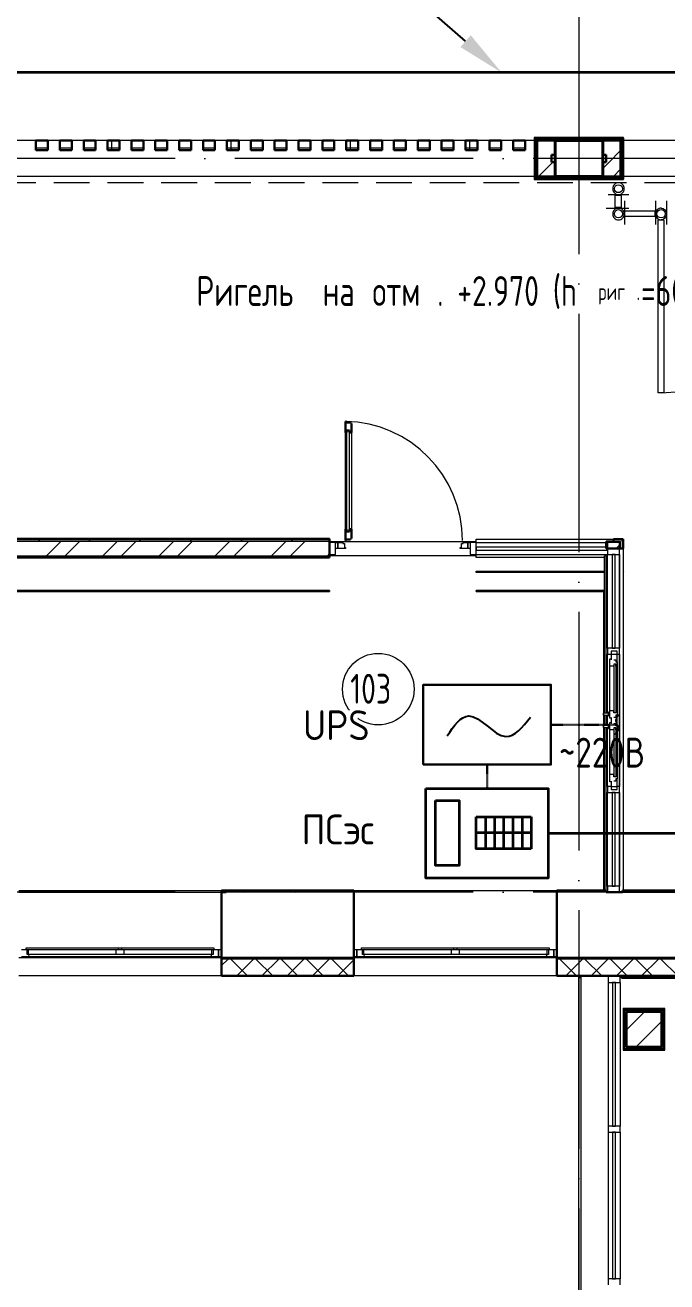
# Model space of a CAD drawing. Header units: millimetres. Extents: x -586848 to 520591, y -385801 to 675781.
# Drawn here: x -25903 to -20525, y -155099 to -144565 of the extents above; entities that cross this region are included whole.
import ezdxf
from ezdxf import colors
from ezdxf.entities.mleader import LeaderData, LeaderLine
from ezdxf.math import Vec2, Vec3

# ---------------------------------------------------------------- set-up
doc = ezdxf.new("R2010")
doc.units = ezdxf.units.MM
doc.set_wipeout_variables(frame=1)
for name, pattern in [('ADSK_Линия сетки', [25, 20, -2.5, 0, -2.5]), ('ADSK_Сверху', [450, 300, -150]), ('ADSK_Штриховая_ш3 п1_5', [4.5, 3, -1.5]), ('штрихпунктирная', [1, 0.5, -0.25, 0, -0.25])]:
    doc.linetypes.add(name, pattern=pattern)
for name, color, linetype, lineweight in [('_ Окна', 7, 'Continuous', 9), ('E-Безопасность-G', 153, 'Continuous', 35), ('PDF _Геометрия', 252, 'Continuous', 9), ('RC-Выноски', 7, 'Continuous', 0), ('Аннотация', 7, 'Continuous', 18), ('Витраж', 7, 'Continuous', 9), ('Двери', 252, 'Continuous', 9), ('Лестницы', 252, 'Continuous', 9), ('Линии', 7, 'Continuous', 9), ('лс', 5, 'Continuous', 30), ('Марки помещений', 252, 'Continuous', 20), ('Маркировка Не АУ', 7, 'Continuous', 25), ('Несущие колонны', 252, 'Continuous', 18), ('Ограждение', 252, 'Continuous', 9), ('Окна', 252, 'Continuous', 9), ('Оси', 252, 'Continuous', 9), ('Панели витража', 252, 'Continuous', 9), ('Перекрытие', 252, 'Continuous', 18), ('Стены внутренние', 7, 'Continuous', 18), ('Стены наружные', 7, 'Continuous', 18), ('Стены штриховка', 7, 'Continuous', 9)]:
    doc.layers.add(name, color=color, linetype=linetype, lineweight=lineweight)
doc.layers.add('RC_Обратная связь', color=6, linetype='Continuous')
doc.layers.add('Двери открывание', color=7, linetype='Continuous', lineweight=9, true_color=0xc0c0c0)
doc.styles.add('GOST Common_3', font='', dxfattribs={"height": 3.5})
doc.styles.add('GOST Common_5', font='', dxfattribs={"width": 0.9, "height": 2.5})
doc.styles.add('ISOCPEUR', font='isocpeur.ttf', dxfattribs={"width": 0.9, "height": 350})
doc.styles.add('RubezhCAD', font='', dxfattribs={"oblique": 10})
doc.styles.get('GOST Common_3').set_extended_font_data('GOST 2.304 type A')
doc.styles.get('GOST Common_5').set_extended_font_data('GOST 2.304 type A')
doc.styles.get('RubezhCAD').set_extended_font_data('GOST type A')
pattern_1 = [(0, (-46194.8, 96), (0, 600), []), (90, (-46194.8, 96), (-600, 4e-14), [])]
pattern_2 = [(0, (-32119.8, 96), (0, 600), []), (90, (-32119.8, 96), (-600, 4e-14), [])]

# ---------------------------------------------------------------- blocks, each defined once
blk = doc.blocks.new('Пульт СЭС')
at = {"color": 1}
blk.add_wipeout([(-1026, 752), (0, 752), (0, 0), (-1026, 0)], dxfattribs=at)
at = {"layer": 'E-Безопасность-G', "color": 1}
for p, q in [((-604, 515), (-143, 515)), ((-527, 515), (-527, 246)), ((-451, 515), (-451, 246)), ((-374, 515), (-374, 246)), ((-297, 515), (-297, 246)), ((-220, 515), (-220, 246)), ((-143, 515), (-143, 246)), ((-143, 381), (-604, 381))]:
    blk.add_line(p, q, dxfattribs=at)
for points in [[(-1026, 752), (0, 752), (0, 0), (-1026, 0)], [(-946, 650), (-747, 650), (-747, 106), (-946, 106)]]:
    blk.add_lwpolyline(points, close=True, dxfattribs=at)
blk.add_lwpolyline([(-143, 246), (-604, 246), (-604, 515)], dxfattribs=at)
blk = doc.blocks.new('1 этаж')
at = {"layer": 'Несущие колонны', "lineweight": 9, "true_color": 0x636466}
h = blk.add_hatch(dxfattribs=at)
h.set_pattern_fill('FP_10', color=251, angle=180, style=0, pattern_type=2)
h.set_pattern_definition([(45, (-32119.82, 96), (-224.5064, 224.5064), []), (45, (-31895.32, 96), (-224.5064, 224.5064), [396.875, -79.375, 3.353, -76.022])])
h.paths.add_polyline_path([(-34011, -21444), (-34011, -21144), (-34311, -21144), (-34311, -21444)])
at = {"layer": 'Ограждение', "true_color": 0x636466}
h = blk.add_hatch(dxfattribs=at)
h.set_pattern_fill('FP_25', color=251, style=0, pattern_type=2)
h.set_pattern_definition(pattern_2)
h.paths.add_polyline_path([(-35076, -13824), (-34336, -13824), (-34331, -13819), (-35081, -13819)])
h = blk.add_hatch(dxfattribs=at)
h.set_pattern_fill('FP_25', color=251, style=0, pattern_type=2)
h.set_pattern_definition(pattern_2)
h.paths.add_polyline_path([(-34478, -14169), (-34331, -14169), (-34336, -14164), (-35076, -14164), (-35081, -14169), (-35056, -14169)])
h = blk.add_hatch(dxfattribs=at)
h.set_pattern_fill('FP_25', color=251, style=0, pattern_type=2)
h.set_pattern_definition(pattern_2)
h.paths.add_polyline_path([(-39500, -17184), (-36796, -17184), (-36796, -17179), (-39916, -17179), (-39916, -17184), (-39911, -17184)])
h = blk.add_hatch(dxfattribs=at)
h.set_pattern_fill('FP_29', color=251, style=0, pattern_type=2)
h.set_pattern_definition(pattern_1)
h.paths.add_polyline_path([(-35566, -17464), (-34491, -17464), (-34491, -17454), (-35566, -17454)])
h.paths.add_polyline_path([(-34336, -17459), (-34331, -17454), (-34336, -17454)])
h = blk.add_hatch(dxfattribs=at)
h.set_pattern_fill('FP_29', color=251, style=0, pattern_type=2)
h.set_pattern_definition(pattern_1)
h.paths.add_polyline_path([(-34336, -20129), (-34331, -20129), (-34331, -17454), (-34336, -17459), (-34336, -20124)])
at = {"layer": 'Стены наружные', "lineweight": 9, "true_color": 0x636466}
h = blk.add_hatch(dxfattribs=at)
h.set_pattern_fill('FP_41', color=251, style=0, pattern_type=2)
h.set_pattern_definition([(180, (-32119.82, 96), (-1e-14, -100), [])])
h.paths.add_polyline_path([(-66006, -20704), (-64731, -20704), (-64731, -20694), (-66006, -20694)])
h.paths.add_polyline_path([(2117, -20704), (2694, -20704), (2694, -20694), (1409, -20694), (1409, -20704)])
h.paths.add_polyline_path([(-63031, -20704), (-61881, -20704), (-61881, -20694), (-63031, -20694)])
h.paths.add_polyline_path([(-753, -20704), (-291, -20704), (-291, -20694), (-1391, -20694), (-1391, -20704)])
h.paths.add_polyline_path([(-60181, -20704), (-59051, -20704), (-59051, -20694), (-60181, -20694)])
h.paths.add_polyline_path([(-3623, -20704), (-3091, -20704), (-3091, -20694), (-4166, -20694), (-4166, -20704)])
h.paths.add_polyline_path([(-57351, -20704), (-56241, -20704), (-56241, -20694), (-57351, -20694)])
h.paths.add_polyline_path([(-5866, -20704), (-5866, -20694), (-6961, -20694), (-6961, -20704), (-6493, -20704)])
h.paths.add_polyline_path([(-54541, -20704), (-53451, -20704), (-53451, -20694), (-54541, -20694)])
h.paths.add_polyline_path([(-8661, -20704), (-8661, -20694), (-9766, -20694), (-9766, -20704), (-9363, -20704)])
h.paths.add_polyline_path([(-51751, -20704), (-50621, -20704), (-50621, -20694), (-51751, -20694)])
h.paths.add_polyline_path([(-11516, -20704), (-11466, -20704), (-11466, -20694), (-12546, -20694), (-12546, -20704), (-12234, -20704)])
h.paths.add_polyline_path([(-48921, -20704), (-47801, -20704), (-47801, -20694), (-48921, -20694)])
h.paths.add_polyline_path([(-14246, -20704), (-14246, -20694), (-15321, -20694), (-15321, -20704), (-14386, -20704)])
h.paths.add_polyline_path([(-46101, -20704), (-45031, -20704), (-45031, -20694), (-46101, -20694)])
h.paths.add_polyline_path([(-17256, -20704), (-17021, -20704), (-17021, -20694), (-18121, -20694), (-18121, -20704), (-17974, -20704)])
h.paths.add_polyline_path([(-43331, -20704), (-42231, -20704), (-42231, -20694), (-43331, -20694)])
h.paths.add_polyline_path([(-19821, -20704), (-19821, -20694), (-20921, -20694), (-20921, -20704), (-20127, -20704)])
h.paths.add_polyline_path([(-40531, -20704), (-39401, -20704), (-39401, -20694), (-40531, -20694)])
h.paths.add_polyline_path([(-22621, -20704), (-22621, -20694), (-23701, -20694), (-23701, -20704), (-22997, -20704)])
h.paths.add_polyline_path([(-25867, -20704), (-25401, -20704), (-25401, -20694), (-26501, -20694), (-26501, -20704), (-26499, -20704)])
h.paths.add_polyline_path([(-37701, -20704), (-36591, -20704), (-36591, -20694), (-37701, -20694)])
h.paths.add_polyline_path([(-28203, -20704), (-28201, -20704), (-28201, -20694), (-29241, -20694), (-29240, -20704), (-28378, -20704)])
h.paths.add_polyline_path([(-34891, -20704), (-33781, -20704), (-33781, -20694), (-34891, -20694)])
h.paths.add_polyline_path([(-30941, -20704), (-30941, -20694), (-32081, -20694), (-32080, -20704), (-31091, -20704)])
at = {"layer": '_ Окна', "color": 251, "lineweight": 18, "true_color": 0x636466}
for p, q in [((-34446, -18250), (-34446, -18188)), ((-34446, -18188), (-34436, -18188)), ((-34386, -18124), (-34436, -18124)), ((-34436, -18124), (-34436, -18195)), ((-34412, -18195), (-34396, -18195)), ((-34396, -18195), (-34396, -18213)), ((-34396, -18213), (-34386, -18213)), ((-34386, -18213), (-34386, -18124)), ((-34386, -18250), (-34386, -18213)), ((-34412, -18250), (-34446, -18250)), ((-34412, -18232), (-34412, -18250)), ((-34396, -18232), (-34412, -18232)), ((-34396, -18250), (-34396, -18232)), ((-34386, -18250), (-34396, -18250)), ((-34446, -18686), (-34446, -18624)), ((-34412, -18624), (-34446, -18624)), ((-34412, -18642), (-34412, -18624)), ((-34396, -18642), (-34412, -18642)), ((-34396, -18624), (-34396, -18642)), ((-34386, -18624), (-34396, -18624)), ((-34386, -18624), (-34386, -18661)), ((-34436, -18686), (-34446, -18686)), ((-34446, -18784), (-34446, -18722)), ((-34446, -18722), (-34436, -18722)), ((-34436, -18679), (-34436, -18729)), ((-34396, -18679), (-34412, -18679)), ((-34412, -18729), (-34396, -18729)), ((-34386, -18661), (-34396, -18661)), ((-34396, -18661), (-34396, -18679)), ((-34396, -18729), (-34396, -18747)), ((-34396, -18747), (-34386, -18747)), ((-34386, -18747), (-34386, -18661)), ((-34386, -18784), (-34386, -18747)), ((-34412, -18784), (-34446, -18784)), ((-34412, -18766), (-34412, -18784)), ((-34396, -18766), (-34412, -18766)), ((-34396, -18784), (-34396, -18766)), ((-34386, -18784), (-34396, -18784)), ((-34446, -19220), (-34446, -19158)), ((-34412, -19158), (-34446, -19158)), ((-34412, -19176), (-34412, -19158)), ((-34396, -19158), (-34396, -19176)), ((-34386, -19158), (-34396, -19158)), ((-34386, -19158), (-34386, -19195)), ((-34436, -19220), (-34446, -19220)), ((-34436, -19213), (-34436, -19284)), ((-34396, -19176), (-34412, -19176)), ((-34396, -19213), (-34412, -19213)), ((-34386, -19195), (-34396, -19195)), ((-34396, -19195), (-34396, -19213)), ((-34386, -19284), (-34386, -19195)), ((-34436, -19284), (-34386, -19284)), ((-39338, -20626), (-39376, -20626)), ((-39330, -20667), (-39330, -20626)), ((-37772, -20626), (-37772, -20667)), ((-37726, -20626), (-37764, -20626)), ((-37726, -20684), (-37726, -20626)), ((-36528, -20626), (-36566, -20626)), ((-36566, -20626), (-36566, -20684)), ((-36520, -20667), (-36520, -20626)), ((-34962, -20626), (-34962, -20667)), ((-34916, -20626), (-34954, -20626)), ((-34916, -20684), (-34916, -20626)), ((-39376, -20684), (-39316, -20684)), ((-39318, -20667), (-39330, -20667)), ((-39316, -20684), (-39312, -20667)), ((-37790, -20667), (-37785, -20684)), ((-37785, -20684), (-37726, -20684)), ((-37772, -20667), (-37784, -20667)), ((-36566, -20684), (-36506, -20684)), ((-36508, -20667), (-36520, -20667)), ((-36506, -20684), (-36502, -20667)), ((-34980, -20667), (-34975, -20684)), ((-34975, -20684), (-34916, -20684)), ((-34962, -20667), (-34974, -20667))]:
    blk.add_line(p, q, dxfattribs=at)
at = {"layer": '_ Окна', "color": 251, "true_color": 0x636466}
for p, q in [((-34436, -18149), (-34386, -18149)), ((-34412, -18232), (-34412, -18642)), ((-34396, -18232), (-34396, -18642)), ((-34412, -18766), (-34412, -19176)), ((-34396, -18766), (-34396, -19176)), ((-34436, -19259), (-34386, -19259)), ((-37701, -20626), (-37726, -20626)), ((-37726, -20626), (-37726, -20684)), ((-36566, -20626), (-36591, -20626)), ((-36566, -20684), (-36566, -20626)), ((-34891, -20626), (-34916, -20626)), ((-34916, -20626), (-34916, -20684)), ((-37726, -20684), (-37701, -20684)), ((-36591, -20684), (-36566, -20684)), ((-34916, -20684), (-34891, -20684))]:
    blk.add_line(p, q, dxfattribs=at)
at = {"layer": 'PDF _Геометрия', "color": 251, "true_color": 0x636466}
for p, q in [((-34461, -14296), (-34287, -14296)), ((-34477, -14410), (-34287, -14410)), ((-34325, -14350), (-34325, -14546)), ((-34064, -14350), (-34064, -14546)), ((-33971, -14350), (-33971, -14546))]:
    blk.add_line(p, q, dxfattribs=at)
at = {"layer": 'PDF _Геометрия', "color": 251, "true_color": 0x636466, "flags": 128}
for points in [[(-34401, -14301), (-34352, -14301), (-34352, -14405), (-34401, -14405), (-34401, -14301)], [(-34069, -14432), (-34069, -14481), (-34320, -14481), (-34320, -14432), (-34069, -14432)], [(-34042, -14508), (-33993, -14508), (-33993, -15957), (-34042, -15957), (-34042, -14508)], [(-33835, -15951), (-33851, -15951), (-34015, -15962)]]:
    blk.add_lwpolyline(points, dxfattribs=at)
at = {"layer": 'PDF _Геометрия', "color": 251, "true_color": 0x636466}
for centre, start, end in [((-34374, -14247), 89.7603, 180.2397), ((-34374, -14247), 359.7603, 90.2397), ((-34374, -14247), 179.7603, 270.2397), ((-34374, -14247), 269.7603, 0.2397), ((-34374, -14459), 89.7603, 180.2397), ((-34374, -14459), 89.7603, 180.2397), ((-34374, -14459), 359.7603, 90.2397), ((-34374, -14459), 359.7603, 90.2397), ((-34015, -14459), 89.7603, 180.2397), ((-34015, -14459), 89.7603, 180.2397), ((-34374, -14460), 179.7603, 270.2397), ((-34374, -14460), 179.7603, 270.2397), ((-34374, -14460), 269.7603, 0.2397), ((-34374, -14460), 269.7603, 0.2397), ((-34015, -14460), 179.7603, 270.2397), ((-34015, -14460), 179.7603, 270.2397)]:
    blk.add_arc(centre, 48.8, start, end, dxfattribs=at)
for points in [[(-34407, -14247), (-34407, -14231), (-34396, -14214), (-34374, -14214)], [(-34374, -14214), (-34358, -14214), (-34341, -14231), (-34341, -14247)], [(-34374, -14280), (-34396, -14280), (-34407, -14269), (-34407, -14247)], [(-34341, -14247), (-34341, -14269), (-34358, -14280), (-34374, -14280)], [(-34407, -14459), (-34407, -14438), (-34396, -14421), (-34374, -14421)], [(-34407, -14459), (-34407, -14438), (-34396, -14421), (-34374, -14421)], [(-34374, -14421), (-34358, -14421), (-34341, -14438), (-34341, -14459)], [(-34374, -14421), (-34358, -14421), (-34341, -14438), (-34341, -14459)], [(-34053, -14459), (-34053, -14438), (-34036, -14421), (-34015, -14421)], [(-34053, -14459), (-34053, -14438), (-34036, -14421), (-34015, -14421)], [(-34015, -14410), (-33993, -14410), (-33971, -14432), (-33971, -14459)], [(-34015, -14410), (-33993, -14410), (-33971, -14432), (-33971, -14459)], [(-34015, -14421), (-33998, -14421), (-33982, -14438), (-33982, -14459)], [(-34015, -14421), (-33998, -14421), (-33982, -14438), (-33982, -14459)], [(-34374, -14492), (-34396, -14492), (-34407, -14476), (-34407, -14459)], [(-34374, -14492), (-34396, -14492), (-34407, -14476), (-34407, -14459)], [(-34341, -14459), (-34341, -14476), (-34358, -14492), (-34374, -14492)], [(-34341, -14459), (-34341, -14476), (-34358, -14492), (-34374, -14492)], [(-34015, -14492), (-34036, -14492), (-34053, -14476), (-34053, -14459)], [(-34015, -14492), (-34036, -14492), (-34053, -14476), (-34053, -14459)], [(-33971, -14459), (-33971, -14487), (-33993, -14508), (-34015, -14508)], [(-33982, -14459), (-33982, -14476), (-33998, -14492), (-34015, -14492)], [(-33971, -14459), (-33971, -14487), (-33993, -14508), (-34015, -14508)], [(-33982, -14459), (-33982, -14476), (-33998, -14492), (-34015, -14492)]]:
    blk.add_open_spline(points, degree=3, dxfattribs=at)
at = {"layer": 'Витраж', "color": 251, "lineweight": 18, "true_color": 0x636466, "extrusion": (0, 0, -1)}
for p, q in [((-36746, -17214), (-36796, -17214)), ((-36796, -17214), (-36796, -17314)), ((-36746, -17314), (-36746, -17264)), ((-35566, -17214), (-35616, -17214)), ((-35616, -17264), (-35616, -17314)), ((-35566, -17314), (-35566, -17214)), ((-36796, -17314), (-36746, -17314)), ((-35616, -17314), (-35566, -17314)), ((-34466, -18099), (-34466, -18149)), ((-34366, -18099), (-34466, -18099)), ((-34366, -18149), (-34366, -18099)), ((-34466, -18149), (-34436, -18149)), ((-34386, -18149), (-34366, -18149)), ((-34466, -19259), (-34466, -19309)), ((-34436, -19259), (-34466, -19259)), ((-34366, -19259), (-34386, -19259)), ((-34366, -19309), (-34366, -19259)), ((-34466, -19309), (-34366, -19309)), ((-34466, -20094), (-34466, -20144)), ((-34366, -20094), (-34466, -20094)), ((-34366, -20144), (-34366, -20094)), ((-34466, -20144), (-34366, -20144)), ((-34361, -20850), (-34461, -20850)), ((-34461, -20850), (-34461, -20900)), ((-34361, -20900), (-34361, -20850)), ((-34461, -20900), (-34361, -20900)), ((-34361, -22105), (-34461, -22105)), ((-34461, -22105), (-34461, -22155)), ((-34361, -22155), (-34361, -22105)), ((-34461, -22155), (-34361, -22155)), ((-34361, -23385), (-34461, -23385)), ((-34461, -23385), (-34461, -23435)), ((-34361, -23435), (-34361, -23385))]:
    blk.add_line(p, q, dxfattribs=at)
at = {"layer": 'Витраж', "color": 251, "true_color": 0x636466}
for p, q in [((-35566, -17214), (-34476, -17214)), ((-35566, -17314), (-34466, -17314)), ((-34466, -18099), (-34466, -17314)), ((-34466, -18099), (-34466, -17314)), ((-34366, -17314), (-34366, -18099)), ((-34366, -18099), (-34366, -17314)), ((-34466, -18643), (-34466, -18149)), ((-34466, -18643), (-34466, -18149)), ((-34366, -18149), (-34366, -19259)), ((-34366, -19259), (-34366, -18149)), ((-34466, -18748), (-34466, -18659)), ((-34466, -18748), (-34466, -18659)), ((-34466, -19259), (-34466, -18764)), ((-34466, -19259), (-34466, -18764)), ((-34466, -20094), (-34466, -19309)), ((-34466, -20094), (-34466, -19309)), ((-34366, -19309), (-34366, -20094)), ((-34366, -20094), (-34366, -19309)), ((-34461, -20900), (-34461, -22105)), ((-34361, -20900), (-34361, -22105)), ((-34461, -22155), (-34461, -23385)), ((-34361, -22155), (-34361, -23385))]:
    blk.add_line(p, q, dxfattribs=at)
at = {"layer": 'Витраж', "color": 251, "lineweight": 18, "true_color": 0x636466}
for p, q in [((-34466, -17214), (-34466, -17314)), ((-34366, -17214), (-34466, -17214)), ((-34366, -17314), (-34366, -17214)), ((-34466, -17314), (-34366, -17314))]:
    blk.add_line(p, q, dxfattribs=at)
at = {"layer": 'Двери', "color": 251, "lineweight": 30, "true_color": 0x636466}
for p, q in [((-36662, -16198), (-36654, -16198)), ((-36662, -16292), (-36662, -16198)), ((-36654, -16198), (-36654, -16207)), ((-36654, -16207), (-36620, -16207)), ((-36620, -16207), (-36620, -16216)), ((-36620, -16216), (-36612, -16216)), ((-36612, -16216), (-36612, -16292)), ((-36653, -16292), (-36662, -16292)), ((-36653, -16274), (-36653, -16292)), ((-36629, -16274), (-36653, -16274)), ((-36629, -16292), (-36629, -16274)), ((-36612, -16292), (-36629, -16292)), ((-36662, -17196), (-36662, -17102)), ((-36653, -17102), (-36662, -17102)), ((-36653, -17120), (-36653, -17102)), ((-36629, -17120), (-36653, -17120)), ((-36629, -17102), (-36629, -17120)), ((-36612, -17102), (-36629, -17102)), ((-36612, -17102), (-36612, -17178)), ((-36654, -17196), (-36662, -17196)), ((-36654, -17187), (-36654, -17196)), ((-36620, -17187), (-36654, -17187)), ((-36620, -17178), (-36620, -17187)), ((-36612, -17178), (-36620, -17178))]:
    blk.add_line(p, q, dxfattribs=at)
at = {"layer": 'Двери', "color": 251, "true_color": 0x636466}
for p, q in [((-36662, -17102), (-36662, -16292)), ((-36653, -16274), (-36653, -17120)), ((-36629, -16274), (-36653, -16274)), ((-36629, -17120), (-36629, -16274)), ((-36612, -16292), (-36612, -17102)), ((-36653, -17120), (-36629, -17120)), ((-36746, -17214), (-36726, -17214)), ((-36746, -17264), (-36746, -17214)), ((-36726, -17264), (-36746, -17264)), ((-36726, -17214), (-36726, -17264)), ((-36726, -17214), (-36685, -17214)), ((-36726, -17264), (-36726, -17214)), ((-36662, -17264), (-36726, -17264)), ((-36685, -17214), (-36685, -17222)), ((-36685, -17222), (-36671, -17222)), ((-36671, -17222), (-36671, -17256)), ((-36671, -17256), (-36662, -17256)), ((-36662, -17256), (-36662, -17264)), ((-35700, -17256), (-35691, -17256)), ((-35700, -17264), (-35700, -17256)), ((-35636, -17264), (-35700, -17264)), ((-35691, -17222), (-35677, -17222)), ((-35691, -17256), (-35691, -17222)), ((-35677, -17222), (-35677, -17214)), ((-35677, -17214), (-35636, -17214)), ((-35636, -17214), (-35616, -17214)), ((-35636, -17264), (-35636, -17214)), ((-35636, -17214), (-35636, -17264)), ((-35616, -17264), (-35636, -17264)), ((-35616, -17214), (-35616, -17264))]:
    blk.add_line(p, q, dxfattribs=at)
at = {"layer": 'Двери открывание', "color": 251, "true_color": 0x636466}
blk.add_arc((-36680, -17196), 998, 0, 88.9666, dxfattribs=at)
at = {"layer": 'Лестницы', "color": 251, "true_color": 0x636466}
for p, q in [((-34691, -20846), (-34691, -24414)), ((-34461, -20850), (-34461, -20846))]:
    blk.add_line(p, q, dxfattribs=at)
at = {"layer": 'Линии', "color": 251, "linetype": 'ADSK_Сверху', "ltscale": 100, "true_color": 0x636466}
for p, q in [((-15051, -13844), (-48261, -13844)), ((-15051, -14144), (-48261, -14144))]:
    blk.add_line(p, q, dxfattribs=at)
at = {"layer": 'Линии', "color": 251, "linetype": 'ADSK_Штриховая_ш3 п1_5', "ltscale": 100, "true_color": 0x636466}
blk.add_line((-40456, -14194), (-27896, -14194), dxfattribs=at)
at = {"layer": 'Марки помещений', "color": 251, "true_color": 0x636466}
blk.add_circle((-36387, -18442), 300, dxfattribs=at)
at = {"layer": 'Несущие колонны', "color": 251, "lineweight": 40, "true_color": 0x636466}
for p, q in [((-34906, -14144), (-34906, -13844)), ((-34906, -13844), (-34506, -13844)), ((-34506, -13844), (-34906, -13844)), ((-34906, -13844), (-34906, -14144)), ((-34506, -13844), (-34506, -14144)), ((-34506, -14144), (-34506, -13844)), ((-34506, -14144), (-34906, -14144)), ((-34906, -14144), (-34506, -14144)), ((-34311, -21144), (-34311, -21444)), ((-34011, -21144), (-34311, -21144)), ((-34311, -21444), (-34311, -21144)), ((-34311, -21144), (-34011, -21144)), ((-34011, -21444), (-34011, -21144)), ((-34011, -21144), (-34011, -21444)), ((-34311, -21444), (-34011, -21444)), ((-34011, -21444), (-34311, -21444))]:
    blk.add_line(p, q, dxfattribs=at)
at = {"layer": 'Ограждение', "color": 251, "true_color": 0x636466}
for p, q in [((-34331, -13819), (-35081, -13819)), ((-35081, -13819), (-35076, -13824)), ((-35081, -13819), (-35081, -14169)), ((-34331, -13819), (-34336, -13824)), ((-34331, -14169), (-34331, -13819)), ((-35081, -14169), (-35076, -14164)), ((-35081, -14169), (-34331, -14169)), ((-34336, -14164), (-34331, -14169)), ((-36796, -17179), (-39916, -17179)), ((-36796, -17179), (-36796, -17184)), ((-35566, -17464), (-35566, -17454)), ((-35566, -17454), (-34491, -17454)), ((-34491, -17464), (-35566, -17464)), ((-34336, -17454), (-34331, -17454)), ((-34331, -17454), (-34336, -17459)), ((-34331, -20129), (-34331, -17454)), ((-36796, -17614), (-39916, -17614)), ((-39906, -17624), (-36796, -17624)), ((-36796, -17614), (-36796, -17624)), ((-35566, -17624), (-35566, -17614)), ((-34491, -17614), (-35566, -17614)), ((-35566, -17624), (-34501, -17624)), ((-34491, -17614), (-34501, -17624)), ((-34501, -17624), (-34501, -20129)), ((-34336, -21119), (-34336, -21469)), ((-33986, -21119), (-34336, -21119)), ((-34326, -21129), (-34336, -21119)), ((-33986, -21119), (-33996, -21129)), ((-33986, -21469), (-33986, -21119)), ((-34336, -21469), (-34326, -21459)), ((-34336, -21469), (-33986, -21469)), ((-33986, -21469), (-33996, -21459))]:
    blk.add_line(p, q, dxfattribs=at)
at = {"layer": 'Окна', "color": 251, "true_color": 0x636466}
for p, q in [((-34386, -18213), (-34386, -18661)), ((-34446, -18624), (-34446, -18250)), ((-34386, -18250), (-34386, -18624)), ((-34499, -18659), (-34499, -18643)), ((-34459, -18643), (-34499, -18643)), ((-34459, -18666), (-34459, -18636)), ((-34446, -18636), (-34459, -18636)), ((-34499, -18659), (-34459, -18659)), ((-34499, -18764), (-34499, -18748)), ((-34459, -18748), (-34499, -18748)), ((-34459, -18666), (-34446, -18666)), ((-34459, -18771), (-34459, -18741)), ((-34446, -18741), (-34459, -18741)), ((-34386, -18747), (-34386, -19195)), ((-34499, -18764), (-34459, -18764)), ((-34459, -18771), (-34446, -18771)), ((-34446, -19158), (-34446, -18784)), ((-34386, -18784), (-34386, -19158)), ((-39338, -20609), (-38566, -20609)), ((-39338, -20626), (-39338, -20609)), ((-38566, -20626), (-39338, -20626)), ((-39318, -20667), (-39318, -20626)), ((-38586, -20626), (-38586, -20667)), ((-38566, -20609), (-38536, -20609)), ((-38566, -20609), (-38566, -20626)), ((-38536, -20626), (-38566, -20626)), ((-38536, -20609), (-37764, -20609)), ((-38536, -20626), (-38536, -20609)), ((-37764, -20626), (-38536, -20626)), ((-38516, -20667), (-38516, -20626)), ((-37784, -20626), (-37784, -20667)), ((-37764, -20609), (-37764, -20626)), ((-36528, -20609), (-35756, -20609)), ((-36528, -20626), (-36528, -20609)), ((-35756, -20626), (-36528, -20626)), ((-36508, -20667), (-36508, -20626)), ((-35776, -20626), (-35776, -20667)), ((-35756, -20609), (-35726, -20609)), ((-35756, -20609), (-35756, -20626)), ((-35726, -20626), (-35756, -20626)), ((-35726, -20609), (-34954, -20609)), ((-35726, -20626), (-35726, -20609)), ((-34954, -20626), (-35726, -20626)), ((-35706, -20667), (-35706, -20626)), ((-34974, -20626), (-34974, -20667)), ((-34954, -20609), (-34954, -20626)), ((-38586, -20667), (-39318, -20667)), ((-39316, -20684), (-37785, -20684)), ((-38516, -20667), (-38586, -20667)), ((-37784, -20667), (-38516, -20667)), ((-35776, -20667), (-36508, -20667)), ((-36506, -20684), (-34975, -20684)), ((-35706, -20667), (-35776, -20667)), ((-34974, -20667), (-35706, -20667))]:
    blk.add_line(p, q, dxfattribs=at)
at = {"layer": 'Оси', "color": 251, "linetype": 'ADSK_Линия сетки', "ltscale": 100, "true_color": 0x636466}
for p, q in [((-34706, 32207), (-34706, -33770)), ((4411, -13994), (-72528, -13994)), ((4411, -20144), (-72528, -20144))]:
    blk.add_line(p, q, dxfattribs=at)
at = {"layer": 'Панели витража', "color": 251, "lineweight": 18, "true_color": 0x636466}
for p, q in [((-34466, -17251), (-35566, -17251)), ((-35566, -17251), (-35566, -17276)), ((-34466, -17276), (-34466, -17251)), ((-35566, -17276), (-34466, -17276)), ((-34428, -17314), (-34428, -18099)), ((-34403, -17314), (-34428, -17314)), ((-34403, -18099), (-34403, -17314)), ((-34428, -18099), (-34403, -18099)), ((-34428, -19309), (-34428, -20094)), ((-34403, -19309), (-34428, -19309)), ((-34403, -20094), (-34403, -19309)), ((-34428, -20094), (-34403, -20094)), ((-34398, -20900), (-34423, -20900)), ((-34423, -20900), (-34423, -22105)), ((-34398, -22105), (-34398, -20900)), ((-34423, -22105), (-34398, -22105)), ((-34398, -22155), (-34423, -22155)), ((-34423, -22155), (-34423, -23385)), ((-34398, -23385), (-34398, -22155)), ((-34423, -23385), (-34398, -23385))]:
    blk.add_line(p, q, dxfattribs=at)
at = {"layer": 'Перекрытие', "color": 251, "ltscale": 100, "true_color": 0x636466}
for p, q in [((-39256, -13844), (-39356, -13844)), ((-39056, -13844), (-39156, -13844)), ((-38856, -13844), (-38956, -13844)), ((-38656, -13844), (-38756, -13844)), ((-38456, -13844), (-38556, -13844)), ((-38256, -13844), (-38356, -13844)), ((-38056, -13844), (-38156, -13844)), ((-37856, -13844), (-37956, -13844)), ((-37656, -13844), (-37756, -13844)), ((-37456, -13844), (-37556, -13844)), ((-37256, -13844), (-37356, -13844)), ((-37056, -13844), (-37156, -13844)), ((-36856, -13844), (-36956, -13844)), ((-36656, -13844), (-36756, -13844)), ((-36456, -13844), (-36556, -13844)), ((-36256, -13844), (-36356, -13844)), ((-36056, -13844), (-36156, -13844)), ((-35856, -13844), (-35956, -13844)), ((-35656, -13844), (-35756, -13844)), ((-35456, -13844), (-35556, -13844)), ((-35256, -13844), (-35356, -13844)), ((-35081, -13844), (-35156, -13844)), ((-34361, -20846), (-34361, -20850))]:
    blk.add_line(p, q, dxfattribs=at)
at = {"layer": 'Стены внутренние', "color": 251, "lineweight": 30, "true_color": 0x636466}
for p, q in [((-39156, -13844), (-39256, -13844)), ((-39256, -13844), (-39256, -13924)), ((-39156, -13924), (-39156, -13844)), ((-38956, -13844), (-39056, -13844)), ((-39056, -13844), (-39056, -13924)), ((-38956, -13924), (-38956, -13844)), ((-38756, -13844), (-38856, -13844)), ((-38856, -13844), (-38856, -13924)), ((-38756, -13924), (-38756, -13844)), ((-38556, -13844), (-38656, -13844)), ((-38656, -13844), (-38656, -13924)), ((-38556, -13924), (-38556, -13844)), ((-38356, -13844), (-38456, -13844)), ((-38456, -13844), (-38456, -13924)), ((-38356, -13924), (-38356, -13844)), ((-38156, -13844), (-38256, -13844)), ((-38256, -13844), (-38256, -13924)), ((-38156, -13924), (-38156, -13844)), ((-37956, -13844), (-38056, -13844)), ((-38056, -13844), (-38056, -13924)), ((-37956, -13924), (-37956, -13844)), ((-37756, -13844), (-37856, -13844)), ((-37856, -13844), (-37856, -13924)), ((-37756, -13924), (-37756, -13844)), ((-37556, -13844), (-37656, -13844)), ((-37656, -13844), (-37656, -13924)), ((-37556, -13924), (-37556, -13844)), ((-37356, -13844), (-37456, -13844)), ((-37456, -13844), (-37456, -13924)), ((-37356, -13924), (-37356, -13844)), ((-37156, -13844), (-37256, -13844)), ((-37256, -13844), (-37256, -13924)), ((-37156, -13924), (-37156, -13844)), ((-36956, -13844), (-37056, -13844)), ((-37056, -13844), (-37056, -13924)), ((-36956, -13924), (-36956, -13844)), ((-36756, -13844), (-36856, -13844)), ((-36856, -13844), (-36856, -13924)), ((-36756, -13924), (-36756, -13844)), ((-36556, -13844), (-36656, -13844)), ((-36656, -13844), (-36656, -13924)), ((-36556, -13924), (-36556, -13844)), ((-36356, -13844), (-36456, -13844)), ((-36456, -13844), (-36456, -13924)), ((-36356, -13924), (-36356, -13844)), ((-36156, -13844), (-36256, -13844)), ((-36256, -13844), (-36256, -13924)), ((-36156, -13924), (-36156, -13844)), ((-35956, -13844), (-36056, -13844)), ((-36056, -13844), (-36056, -13924)), ((-35956, -13924), (-35956, -13844)), ((-35756, -13844), (-35856, -13844)), ((-35856, -13844), (-35856, -13924)), ((-35756, -13924), (-35756, -13844)), ((-35556, -13844), (-35656, -13844)), ((-35656, -13844), (-35656, -13924)), ((-35556, -13924), (-35556, -13844)), ((-35356, -13844), (-35456, -13844)), ((-35456, -13844), (-35456, -13924)), ((-35356, -13924), (-35356, -13844)), ((-35156, -13844), (-35256, -13844)), ((-35256, -13844), (-35256, -13924)), ((-35156, -13924), (-35156, -13844)), ((-39256, -13924), (-39156, -13924)), ((-39056, -13924), (-38956, -13924)), ((-38856, -13924), (-38756, -13924)), ((-38656, -13924), (-38556, -13924)), ((-38456, -13924), (-38356, -13924)), ((-38256, -13924), (-38156, -13924)), ((-38056, -13924), (-37956, -13924)), ((-37856, -13924), (-37756, -13924)), ((-37656, -13924), (-37556, -13924)), ((-37456, -13924), (-37356, -13924)), ((-37256, -13924), (-37156, -13924)), ((-37056, -13924), (-36956, -13924)), ((-36856, -13924), (-36756, -13924)), ((-36656, -13924), (-36556, -13924)), ((-36456, -13924), (-36356, -13924)), ((-36256, -13924), (-36156, -13924)), ((-36056, -13924), (-35956, -13924)), ((-35856, -13924), (-35756, -13924)), ((-35656, -13924), (-35556, -13924)), ((-35456, -13924), (-35356, -13924)), ((-35256, -13924), (-35156, -13924)), ((-37663, -20144), (-37701, -20144)), ((-37701, -20144), (-37701, -20694)), ((-36591, -20694), (-36591, -20144)), ((-34891, -20144), (-34891, -20694)), ((-34341, -20144), (-34476, -20144)), ((-37701, -20694), (-36591, -20694)), ((-37701, -20704), (-37701, -20846)), ((-36591, -20846), (-36591, -20704)), ((-34891, -20694), (-33781, -20694)), ((-34891, -20704), (-34891, -20846)), ((-37701, -20846), (-36591, -20846)), ((-34891, -20846), (-34348, -20846))]:
    blk.add_line(p, q, dxfattribs=at)
at = {"layer": 'Стены внутренние', "color": 251, "linetype": 'Continuous', "lineweight": 9, "true_color": 0x636466}
for p, q in [((-39256, -13904), (-39156, -13904)), ((-39056, -13904), (-38956, -13904)), ((-38856, -13904), (-38756, -13904)), ((-38656, -13904), (-38556, -13904)), ((-38620, -13924), (-38620, -13844)), ((-38456, -13904), (-38356, -13904)), ((-38256, -13904), (-38156, -13904)), ((-38056, -13904), (-37956, -13904)), ((-37856, -13904), (-37756, -13904)), ((-37656, -13904), (-37556, -13904)), ((-37620, -13924), (-37620, -13844)), ((-37456, -13904), (-37356, -13904)), ((-37256, -13904), (-37156, -13904)), ((-37056, -13904), (-36956, -13904)), ((-36856, -13904), (-36756, -13904)), ((-36656, -13904), (-36556, -13904)), ((-36620, -13924), (-36620, -13844)), ((-36456, -13904), (-36356, -13904)), ((-36256, -13904), (-36156, -13904)), ((-36056, -13904), (-35956, -13904)), ((-35856, -13904), (-35756, -13904)), ((-35656, -13904), (-35556, -13904)), ((-35620, -13924), (-35620, -13844)), ((-35456, -13904), (-35356, -13904)), ((-35256, -13904), (-35156, -13904)), ((-35071, -13904), (-35056, -13904)), ((-37701, -20758), (-37646, -20704)), ((-37484, -20844), (-37624, -20704)), ((-37574, -20844), (-37434, -20704)), ((-37272, -20844), (-37412, -20704)), ((-37362, -20844), (-37222, -20704)), ((-37060, -20844), (-37200, -20704)), ((-37150, -20844), (-37010, -20704)), ((-36848, -20844), (-36988, -20704)), ((-36938, -20844), (-36798, -20704)), ((-36636, -20844), (-36776, -20704)), ((-36725, -20844), (-36593, -20711)), ((-34889, -20704), (-34888, -20704)), ((-34727, -20844), (-34867, -20704)), ((-34816, -20844), (-34676, -20704)), ((-34515, -20844), (-34655, -20704)), ((-34604, -20844), (-34464, -20704)), ((-34302, -20844), (-34442, -20704)), ((-34392, -20844), (-34252, -20704)), ((-34090, -20844), (-34230, -20704)), ((-34180, -20844), (-34040, -20704)), ((-33878, -20844), (-34018, -20704)), ((-37697, -20844), (-37701, -20840)), ((-37093, -20846), (-37094, -20844)), ((-34629, -20846), (-34631, -20844))]:
    blk.add_line(p, q, dxfattribs=at)
at = {"layer": 'Стены внутренние', "color": 251, "true_color": 0x636466}
for p, q in [((-39401, -20144), (-37701, -20144)), ((-36591, -20144), (-37663, -20144)), ((-34476, -20144), (-34891, -20144)), ((-33736, -20144), (-34341, -20144)), ((-37701, -20694), (-39401, -20694)), ((-34891, -20694), (-36591, -20694)), ((-37701, -20846), (-39401, -20846)), ((-34891, -20846), (-36591, -20846))]:
    blk.add_line(p, q, dxfattribs=at)
at = {"layer": 'Стены наружные', "color": 251, "lineweight": 30, "true_color": 0x636466}
for p, q in [((-34336, -13824), (-35076, -13824)), ((-35076, -13824), (-35076, -14164)), ((-34341, -13829), (-35071, -13829)), ((-35071, -13829), (-35071, -14159)), ((-35056, -13844), (-34906, -13844)), ((-35056, -13844), (-35056, -14144)), ((-34506, -13844), (-34356, -13844)), ((-34356, -14144), (-34356, -13844)), ((-34341, -14159), (-34341, -13829)), ((-34336, -14164), (-34336, -13824)), ((-34936, -14024), (-34936, -13964)), ((-34936, -13964), (-34906, -13964)), ((-34506, -13964), (-34476, -13964)), ((-34476, -13964), (-34476, -14024)), ((-34906, -14024), (-34936, -14024)), ((-34476, -14024), (-34506, -14024)), ((-35076, -14164), (-34336, -14164)), ((-35071, -14159), (-34341, -14159)), ((-34906, -14144), (-35056, -14144)), ((-34356, -14144), (-34506, -14144)), ((-36796, -17184), (-39916, -17184)), ((-36796, -17339), (-36796, -17184)), ((-34476, -17204), (-34476, -17264)), ((-34416, -17204), (-34476, -17204)), ((-34476, -17264), (-34336, -17264)), ((-34416, -17184), (-34416, -17204)), ((-34336, -17184), (-34416, -17184)), ((-34341, -17204), (-34341, -17189)), ((-34336, -17264), (-34336, -17184)), ((-39916, -17339), (-36796, -17339)), ((-36591, -20129), (-37701, -20129)), ((-37701, -20129), (-37701, -20144)), ((-36591, -20144), (-36591, -20129)), ((-34476, -20129), (-34891, -20129)), ((-34891, -20129), (-34891, -20144)), ((-34476, -20144), (-34476, -20129)), ((-33781, -20129), (-34341, -20129)), ((-34341, -20129), (-34341, -20144)), ((-36591, -20694), (-37701, -20694)), ((-37701, -20694), (-37701, -20704)), ((-36591, -20704), (-36591, -20694)), ((-33781, -20694), (-34891, -20694)), ((-34891, -20694), (-34891, -20704)), ((-33781, -20846), (-34348, -20846)), ((-34348, -20846), (-34348, -20861)), ((-34348, -20861), (-33781, -20861)), ((-33996, -21129), (-34326, -21129)), ((-34326, -21129), (-34326, -21459)), ((-33996, -21459), (-33996, -21129)), ((-34326, -21459), (-33996, -21459))]:
    blk.add_line(p, q, dxfattribs=at)
at = {"layer": 'Стены наружные', "color": 251, "linetype": 'Continuous', "lineweight": 9, "true_color": 0x636466}
for p, q in [((-35076, -13891), (-35071, -13886)), ((-35029, -13844), (-35014, -13829)), ((-35014, -13829), (-35009, -13824)), ((-34943, -13829), (-34938, -13824)), ((-34872, -13829), (-34867, -13824)), ((-34802, -13829), (-34797, -13824)), ((-34731, -13829), (-34726, -13824)), ((-34660, -13829), (-34655, -13824)), ((-34604, -13844), (-34589, -13829)), ((-34589, -13829), (-34584, -13824)), ((-34519, -13829), (-34514, -13824)), ((-34448, -13829), (-34443, -13824)), ((-34377, -13829), (-34372, -13824)), ((-34341, -13863), (-34336, -13858)), ((-35076, -13962), (-35071, -13957)), ((-34453, -14024), (-34356, -13927)), ((-34356, -14019), (-34341, -14004)), ((-34341, -13934), (-34336, -13929)), ((-34341, -14004), (-34336, -13999)), ((-35076, -14032), (-35071, -14027)), ((-35076, -14103), (-35071, -14098)), ((-35044, -14144), (-34924, -14024)), ((-34506, -14077), (-34453, -14024)), ((-34416, -14144), (-34356, -14084)), ((-34341, -14075), (-34336, -14070)), ((-35066, -14164), (-35061, -14159)), ((-34995, -14164), (-34990, -14159)), ((-34924, -14164), (-34919, -14159)), ((-34919, -14159), (-34904, -14144)), ((-34854, -14164), (-34849, -14159)), ((-34783, -14164), (-34778, -14159)), ((-34712, -14164), (-34707, -14159)), ((-34642, -14164), (-34637, -14159)), ((-34571, -14164), (-34566, -14159)), ((-34500, -14164), (-34495, -14159)), ((-34495, -14159), (-34480, -14144)), ((-34429, -14164), (-34424, -14159)), ((-34359, -14164), (-34354, -14159)), ((-34341, -14146), (-34336, -14141)), ((-39293, -17189), (-39288, -17184)), ((-39237, -17204), (-39222, -17189)), ((-39222, -17189), (-39217, -17184)), ((-39167, -17324), (-39047, -17204)), ((-39152, -17189), (-39147, -17184)), ((-39081, -17189), (-39076, -17184)), ((-39010, -17189), (-39005, -17184)), ((-39010, -17324), (-38890, -17204)), ((-38939, -17189), (-38934, -17184)), ((-38869, -17189), (-38864, -17184)), ((-38813, -17204), (-38798, -17189)), ((-38798, -17189), (-38793, -17184)), ((-38727, -17189), (-38722, -17184)), ((-38696, -17324), (-38576, -17204)), ((-38657, -17189), (-38652, -17184)), ((-38586, -17189), (-38581, -17184)), ((-38539, -17324), (-38419, -17204)), ((-38515, -17189), (-38510, -17184)), ((-38444, -17189), (-38439, -17184)), ((-38389, -17204), (-38374, -17189)), ((-38374, -17189), (-38369, -17184)), ((-38303, -17189), (-38298, -17184)), ((-38232, -17189), (-38227, -17184)), ((-38224, -17324), (-38104, -17204)), ((-38162, -17189), (-38157, -17184)), ((-38091, -17189), (-38086, -17184)), ((-38067, -17324), (-37947, -17204)), ((-38020, -17189), (-38015, -17184)), ((-37964, -17204), (-37949, -17189)), ((-37949, -17189), (-37944, -17184)), ((-37879, -17189), (-37874, -17184)), ((-37808, -17189), (-37803, -17184)), ((-37753, -17324), (-37633, -17204)), ((-37737, -17189), (-37732, -17184)), ((-37667, -17189), (-37662, -17184)), ((-37596, -17189), (-37591, -17184)), ((-37596, -17324), (-37476, -17204)), ((-37540, -17204), (-37525, -17189)), ((-37525, -17189), (-37520, -17184)), ((-37454, -17189), (-37449, -17184)), ((-37384, -17189), (-37379, -17184)), ((-37313, -17189), (-37308, -17184)), ((-37282, -17324), (-37162, -17204)), ((-37242, -17189), (-37237, -17184)), ((-37172, -17189), (-37167, -17184)), ((-37124, -17324), (-37004, -17204)), ((-37116, -17204), (-37101, -17189)), ((-37101, -17189), (-37096, -17184)), ((-37030, -17189), (-37025, -17184)), ((-36959, -17189), (-36954, -17184)), ((-36889, -17189), (-36884, -17184)), ((-36818, -17189), (-36813, -17184)), ((-34414, -17189), (-34409, -17184)), ((-34393, -17264), (-34356, -17227)), ((-34343, -17189), (-34338, -17184)), ((-34341, -17257), (-34336, -17252)), ((-38948, -17339), (-38933, -17324)), ((-38524, -17339), (-38509, -17324)), ((-38099, -17339), (-38084, -17324)), ((-37675, -17339), (-37660, -17324)), ((-37251, -17339), (-37236, -17324)), ((-36827, -17339), (-36812, -17324)), ((-36810, -17324), (-36796, -17309)), ((-37510, -20144), (-37495, -20129)), ((-37086, -20144), (-37071, -20129)), ((-36662, -20144), (-36647, -20129)), ((-34540, -20144), (-34525, -20129)), ((-34116, -20144), (-34101, -20129)), ((-33985, -20861), (-33970, -20846)), ((-34268, -21144), (-34253, -21129)), ((-34326, -21202), (-34311, -21187)), ((-34011, -21311), (-33996, -21296)), ((-34158, -21459), (-34143, -21444))]:
    blk.add_line(p, q, dxfattribs=at)
at = {"layer": 'Стены наружные', "color": 251, "true_color": 0x636466}
for p, q in [((-36796, -17204), (-35566, -17204)), ((-35566, -17214), (-35566, -17184)), ((-35566, -17184), (-34416, -17184)), ((-34336, -17264), (-34336, -20129)), ((-35566, -17324), (-36796, -17324)), ((-35566, -17339), (-35566, -17314)), ((-34491, -17339), (-35566, -17339)), ((-34476, -17324), (-34491, -17324)), ((-34491, -18643), (-34491, -17324)), ((-34476, -18643), (-34476, -17324)), ((-34491, -18748), (-34491, -18659)), ((-34476, -18748), (-34476, -18659)), ((-34491, -20129), (-34491, -18764)), ((-34476, -20129), (-34476, -18764)), ((-39401, -20129), (-37701, -20129)), ((-36591, -20129), (-34891, -20129)), ((-34706, -24414), (-34706, -20846)), ((-34691, -20861), (-34706, -20861)), ((-34691, -20861), (-34691, -24414))]:
    blk.add_line(p, q, dxfattribs=at)
at = {"layer": 'Стены штриховка', "color": 251, "true_color": 0x636466}
for p, q in [((-35071, -13844), (-35056, -13844)), ((-35071, -13924), (-35056, -13924)), ((-36796, -17189), (-39916, -17189)), ((-36796, -17204), (-39916, -17204)), ((-34341, -17189), (-34416, -17189)), ((-34356, -17204), (-34416, -17204)), ((-34356, -17264), (-34356, -17204)), ((-34341, -17264), (-34341, -17204)), ((-39931, -17324), (-36796, -17324)), ((-34341, -20144), (-33781, -20144)), ((-36591, -20704), (-37701, -20704)), ((-36593, -20704), (-36593, -20844)), ((-33781, -20704), (-34891, -20704)), ((-34889, -20844), (-34889, -20704)), ((-36593, -20844), (-37701, -20844)), ((-33783, -20844), (-34889, -20844))]:
    blk.add_line(p, q, dxfattribs=at)
at = {"layer": 'Аннотация', "color": 251, "true_color": 0x636466, "width": 0.9}
for s, height, style, p in [('. +2.970 (h', 250, 'GOST Common_3', (-35894, -15230)), ('Ригель', 250, 'GOST Common_3', (-37912, -15230)), ('на', 250, 'GOST Common_3', (-36853, -15230)), ('отм', 250, 'GOST Common_3', (-36436, -15230)), ('=600', 250, 'GOST Common_3', (-34186, -15230)), ('риг', 138.8, 'GOST Common_5', (-34545, -15180)), ('.', 139, 'GOST Common_5', (-34223, -15180))]:
    blk.add_text(s, height=height, dxfattribs=dict(at, style=style)).set_placement(p)
at = {"layer": 'Марки помещений', "color": 251, "true_color": 0x636466, "style": 'GOST Common_3', "width": 0.9}
for s, p in [('103', (-36622, -18564)), ('%%U15,14', (-35586, -19858))]:
    blk.add_text(s, height=250, dxfattribs=at).set_placement(p)

msp = doc.modelspace()

# ---------------------------------------------------------------- linework, layer by layer
at = {"color": 1, "linetype": 'штрихпунктирная', "lineweight": 30, "ltscale": 2}
msp.add_lwpolyline([(-21497.2, -150429.1), (-21497.2, -150429.1), (-20938.3, -150429.1)], dxfattribs=at)
at = {"color": 3, "transparency": 33554687}
msp.add_spline([(-22366.8, -150521.3), (-22186, -150355.1), (-21875.1, -150528.5), (-21669.3, -150365.9)], degree=3, dxfattribs=at)
at = {"color": 0, "lineweight": 9}
msp.add_spline([(-20969.2, -150515.6), (-20927.5, -150451.5), (-20953.2, -150400), (-20919.8, -150339.1)], degree=3, dxfattribs=at)
at = {"layer": 'E-Безопасность-G', "color": 1}
msp.add_line((-20066.5, -144962.5), (-28753.1, -144962.5), dxfattribs=at)
at = {"layer": 'лс', "color": 3, "ltscale": 100, "transparency": 33554687}
msp.add_lwpolyline([(-22567.5, -150763.7), (-21497.2, -150763.7), (-21497.2, -150094.5), (-22567.5, -150094.5)], close=True, dxfattribs=at)

# ---------------------------------------------------------------- block references
msp.add_blockref('1 этаж', (13443.4, -131688.8))

# ---------------------------------------------------------------- texts
at = {"layer": 'RC_Обратная связь', "color": 7, "style": 'RubezhCAD'}
msp.add_text('~220В', height=250, dxfattribs=at).set_placement((-21429.6, -150787.9, 0))

# ---------------------------------------------------------------- leaders
at = {"layer": 'RC-Выноски', "linetype": 'Continuous', "ltscale": 15}
ml = msp.add_multileader_mtext('Standard', dxfattribs=at)
ml.set_content('{\\H0.91667x;РЦ2 - }КПСВВнг(А)-LSLTx 1x2x1,0', color=256, style='RubezhCAD')
ml.set_leader_properties()
ml.build(insert=Vec2(0, 0))
ml.multileader.update_dxf_attribs({"has_text_frame": 1, "text_left_attachment_type": 6, "text_right_attachment_type": 6, "dogleg_length": 2, "arrow_head_size": 400, "scale": 100})
ctx = ml.context
ctx.base_point, ctx.scale, ctx.char_height, ctx.arrow_head_size, ctx.landing_gap_size, ctx.plane_origin = Vec3(-27986, -143715.9), 100, 250, 400, 100, Vec3(-555663.3, -182432.5)
ctx.left_attachment, ctx.right_attachment, ctx.text_align_type = 6, 6, 2
notes = []
notes.append((ctx, [(1, (1, 1, 0), (-23338.8, -143715.9), (-1, 0), 200, [(0, [(-21910.7, -144962.5)], 0, [])])]))
ctx.mtext.insert, ctx.mtext.width, ctx.mtext.alignment, ctx.mtext.flow_direction = Vec3(-23638.8, -143415.9), 5324.915, 3, 5
ml = msp.add_multileader_mtext('Standard', dxfattribs=at)
ml.set_content('{\\H0.91667x;Р1 - }КПСВВнг(А)-LSLTx 1x2x1,0', color=256, style='RubezhCAD')
ml.set_leader_properties()
ml.build(insert=Vec2(0, 0))
ml.multileader.update_dxf_attribs({"has_text_frame": 1, "text_left_attachment_type": 6, "text_right_attachment_type": 6, "dogleg_length": 2, "arrow_head_size": 400, "scale": 100})
ctx = ml.context
ctx.base_point, ctx.scale, ctx.char_height, ctx.arrow_head_size, ctx.landing_gap_size, ctx.plane_origin = Vec3(-16626.6, -143849.9), 100, 250, 400, 100, Vec3(-544516.8, -182566.5)
ctx.left_attachment, ctx.right_attachment, ctx.text_align_type = 6, 6, 2
notes.append((ctx, [(1, (1, 1, 0), (-12192.2, -143849.9), (-1, 0), 200, [(0, [(-10764.1, -145096.4)], 0, [])])]))
ctx.mtext.insert, ctx.mtext.width, ctx.mtext.alignment, ctx.mtext.flow_direction = Vec3(-12492.2, -143549.9), 5324.915, 3, 5
for ctx, leaders in notes:
    for number, flags, end, landing, length, lines in leaders:
        leader = LeaderData()
        leader.index, (leader.has_last_leader_line, leader.has_dogleg_vector, leader.attachment_direction) = number, flags
        leader.last_leader_point, leader.dogleg_vector, leader.dogleg_length = Vec3(end), Vec3(landing), length
        for number, points, colour, breaks in lines:
            line = LeaderLine()
            line.index, line.vertices, line.color, line.breaks = number, Vec3.list(points), colors.encode_raw_color(colour), breaks
            leader.lines.append(line)
        ctx.leaders.append(leader)

# ---------------------------------------------------------------- next in the draw order: block references
at = {"layer": 'E-Безопасность-G', "color": 1}
msp.add_blockref('Пульт СЭС', (-21519.1, -151715.6), dxfattribs=at)

# ---------------------------------------------------------------- next in the draw order: texts
at = {"layer": 'Маркировка Не АУ', "char_height": 250, "width": 359.799, "attachment_point": 5, "style": 'ISOCPEUR', "bg_fill": 3, "box_fill_scale": 1, "bg_fill_color": 256, "bg_fill_transparency": 0}
for s, insert in [('UPS', (-23295.7, -150433.4)), ('ПСэс', (-23284.4, -151307.1))]:
    msp.add_mtext(s, dxfattribs=dict(at, insert=insert))

# ---------------------------------------------------------------- next in the draw order: linework, layer by layer
at = {"color": 1, "linetype": 'штрихпунктирная', "lineweight": 30, "ltscale": 2}
msp.add_line((-22032.3, -150763.7), (-22032.3, -150963.2), dxfattribs=at)
at = {"layer": 'E-Безопасность-G', "color": 1}
msp.add_line((-21519.1, -151339.4), (-16305.4, -151339.4), dxfattribs=at)

doc.saveas('drawing.dxf')
